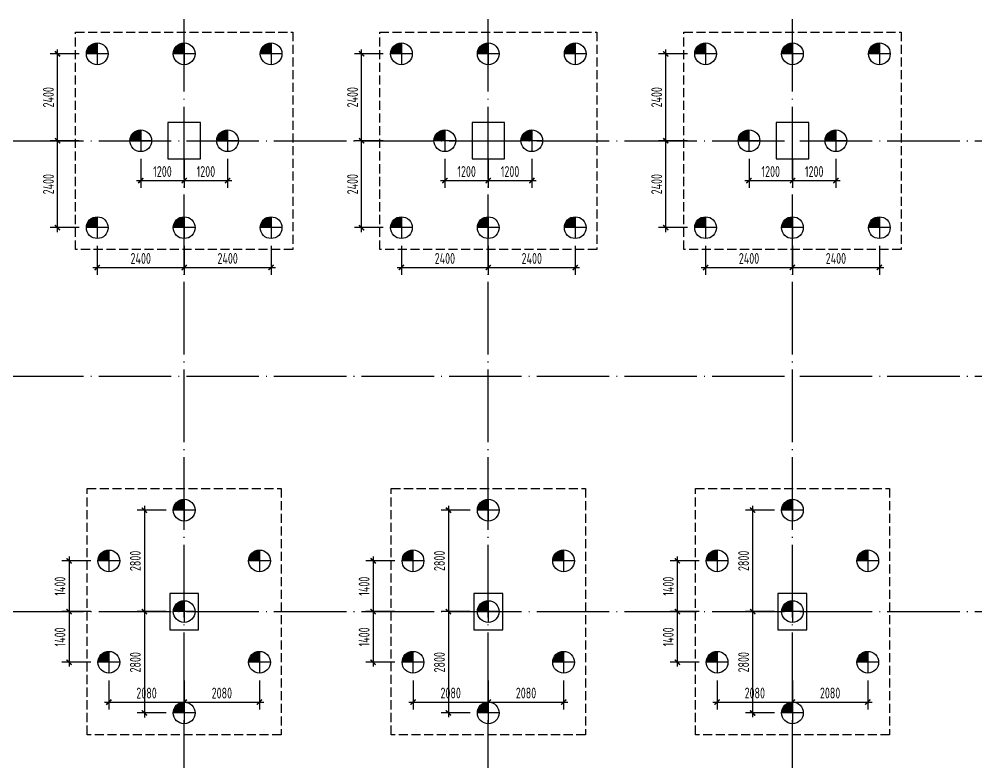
# Model space of a CAD drawing. Extents: x 2430613 to 2739493, y -1540945 to -971137.
# Drawn here: x 2528065 to 2554489, y -1006902 to -986394 of the extents above; entities that cross this region are included whole.
import ezdxf

# ---------------------------------------------------------------- set-up
doc = ezdxf.new("R2010")
doc.units = 0
doc.header["$LTSCALE"] = 1000
doc.header["$MEASUREMENT"] = 0
doc.header["$PDMODE"] = 3
doc.header["$PDSIZE"] = 50
doc.linetypes.add('DASH', pattern=[0.35, 0.25, -0.1])
doc.linetypes.add('DOTE', pattern=[2.42, 2, -0.2, 0.02, -0.2])
doc.layers.get('0').update_dxf_attribs({"linetype": 'CONTINUOUS'})
doc.layers.get('DEFPOINTS').update_dxf_attribs({"linetype": 'CONTINUOUS'})
doc.layers.add('0S-柱-线', color=50, linetype='CONTINUOUS', lineweight=30)
for name, color, linetype in [('600直径桩', 4, 'CONTINUOUS'), ('BASE_PILE_DIM', 3, 'CONTINUOUS'), ('DOTE', 1, 'DOTE'), ('承台', 2, 'CONTINUOUS')]:
    doc.layers.add(name, color=color, linetype=linetype)
doc.styles.add('TSSD_Dimension', font='Tssdeng.shx', dxfattribs={"width": 0.7, "bigfont": 'hztxt.shx'})
doc.dimstyles.new('TSSD_100_100', dxfattribs={"dimtxt": 300, "dimasz": 100, "dimexe": 200, "dimexo": 200, "dimgap": 100, "dimtad": 1, "dimdec": 0, "dimzin": 0, "dimdsep": 46, "dimtxsty": 'TSSD_Dimension', "dimblk": 'ARCHTICK', "dimcen": 0, "dimdle": 120, "dimclrt": 7, "dimazin": 0, "dimtfac": 1, "dimtdec": 0, "dimtix": 1, "dimtmove": 2, "dimatfit": 0, "dimldrblk": 'ARCHTICK', "dimfxl": 1, "dimtolj": 1, "dimtzin": 0, "dimarcsym": 0})

# ---------------------------------------------------------------- blocks, each defined once
blk = doc.blocks.new('600Z')
at = {"layer": '600直径桩'}
h = blk.add_hatch(color=6, dxfattribs=at)
h.dxf.hatch_style = 1
h.paths.add_polyline_path([(-204995, -2276684, 0.414214), (-205295, -2276984), (-204995, -2276984)])
at = {"layer": '600直径桩', "color": 6}
for p, q in [((-204995, -2276684), (-204995, -2277284)), ((-204695, -2276984), (-205295, -2276984))]:
    blk.add_line(p, q, dxfattribs=at)
blk.add_circle((-204995, -2276984), 300, dxfattribs=at)
blk = doc.blocks.new('_ArchTick')
at = {"color": 0, "linetype": 'ByBlock', "const_width": 0.4}
blk.add_lwpolyline([(-0.71, -0.71), (0.71, 0.71)], dxfattribs=at)
blk = doc.blocks.new('*D1455')
at = {"layer": 'BASE_PILE_DIM', "color": 0, "lineweight": -2, "transparency": 16777216}
for p, q in [((2546524, -989752), (2545724, -989752)), ((2545924, -992272), (2545924, -989632)), ((2546524, -992152), (2545724, -992152))]:
    blk.add_line(p, q, dxfattribs=at)
at = {"layer": 'DEFPOINTS', "color": 0, "transparency": 16777216}
for p in [(2545924, -989752), (2546724, -989752), (2546724, -992152)]:
    blk.add_point(p, dxfattribs=at)
at = {"layer": 'BASE_PILE_DIM', "color": 0, "lineweight": -2, "transparency": 16777216, "xscale": 100, "yscale": 100, "zscale": 100}
for p, rotation in [((2545924, -989752), 90), ((2545924, -992152), 270)]:
    blk.add_blockref('_ArchTick', p, dxfattribs=dict(at, rotation=rotation))
at = {"layer": 'BASE_PILE_DIM', "color": 7, "transparency": 16777216, "insert": (2545674, -990952), "char_height": 300, "attachment_point": 5, "rotation": 90, "style": 'TSSD_Dimension'}
blk.add_mtext('\\A1;2400', dxfattribs=at)
blk = doc.blocks.new('*D1456')
at = {"layer": 'BASE_PILE_DIM', "color": 0, "lineweight": -2, "transparency": 16777216}
for p, q in [((2547024, -992652), (2547024, -993452)), ((2549424, -992652), (2549424, -993452)), ((2546904, -993252), (2549544, -993252))]:
    blk.add_line(p, q, dxfattribs=at)
at = {"layer": 'DEFPOINTS', "color": 0, "transparency": 16777216}
for p in [(2547024, -992452), (2549424, -992452), (2549424, -993252)]:
    blk.add_point(p, dxfattribs=at)
at = {"layer": 'BASE_PILE_DIM', "color": 0, "lineweight": -2, "transparency": 16777216, "xscale": 100, "yscale": 100, "zscale": 100, "rotation": 180}
blk.add_blockref('_ArchTick', (2547024, -993252), dxfattribs=at)
at = {"layer": 'BASE_PILE_DIM', "color": 0, "lineweight": -2, "transparency": 16777216, "xscale": 100, "yscale": 100, "zscale": 100}
blk.add_blockref('_ArchTick', (2549424, -993252), dxfattribs=at)
at = {"layer": 'BASE_PILE_DIM', "color": 7, "transparency": 16777216, "insert": (2548224, -993002), "char_height": 300, "attachment_point": 5, "style": 'TSSD_Dimension'}
blk.add_mtext('\\A1;2400', dxfattribs=at)
blk = doc.blocks.new('*D1457')
at = {"layer": 'BASE_PILE_DIM', "color": 0, "lineweight": -2, "transparency": 16777216}
for p, q in [((2548224, -990252), (2548224, -991052)), ((2549424, -990252), (2549424, -991052)), ((2548104, -990852), (2549544, -990852))]:
    blk.add_line(p, q, dxfattribs=at)
at = {"layer": 'DEFPOINTS', "color": 0, "transparency": 16777216}
for p in [(2548224, -990052), (2549424, -990052), (2549424, -990852)]:
    blk.add_point(p, dxfattribs=at)
at = {"layer": 'BASE_PILE_DIM', "color": 0, "lineweight": -2, "transparency": 16777216, "xscale": 100, "yscale": 100, "zscale": 100, "rotation": 180}
blk.add_blockref('_ArchTick', (2548224, -990852), dxfattribs=at)
at = {"layer": 'BASE_PILE_DIM', "color": 0, "lineweight": -2, "transparency": 16777216, "xscale": 100, "yscale": 100, "zscale": 100}
blk.add_blockref('_ArchTick', (2549424, -990852), dxfattribs=at)
at = {"layer": 'BASE_PILE_DIM', "color": 7, "transparency": 16777216, "insert": (2548824, -990602), "char_height": 300, "attachment_point": 5, "style": 'TSSD_Dimension'}
blk.add_mtext('\\A1;1200', dxfattribs=at)
blk = doc.blocks.new('*D1458')
at = {"layer": 'BASE_PILE_DIM', "color": 0, "lineweight": -2, "transparency": 16777216}
for p, q in [((2546524, -987352), (2545724, -987352)), ((2545924, -989872), (2545924, -987232)), ((2546524, -989752), (2545724, -989752))]:
    blk.add_line(p, q, dxfattribs=at)
at = {"layer": 'DEFPOINTS', "color": 0, "transparency": 16777216}
for p in [(2545924, -987352), (2546724, -987352), (2546724, -989752)]:
    blk.add_point(p, dxfattribs=at)
at = {"layer": 'BASE_PILE_DIM', "color": 0, "lineweight": -2, "transparency": 16777216, "xscale": 100, "yscale": 100, "zscale": 100}
for p, rotation in [((2545924, -987352), 90), ((2545924, -989752), 270)]:
    blk.add_blockref('_ArchTick', p, dxfattribs=dict(at, rotation=rotation))
at = {"layer": 'BASE_PILE_DIM', "color": 7, "transparency": 16777216, "insert": (2545674, -988552), "char_height": 300, "attachment_point": 5, "rotation": 90, "style": 'TSSD_Dimension'}
blk.add_mtext('\\A1;2400', dxfattribs=at)
blk = doc.blocks.new('*D1459')
at = {"layer": 'BASE_PILE_DIM', "color": 0, "lineweight": -2, "transparency": 16777216}
for p, q in [((2549424, -992652), (2549424, -993452)), ((2551824, -992652), (2551824, -993452)), ((2549304, -993252), (2551944, -993252))]:
    blk.add_line(p, q, dxfattribs=at)
at = {"layer": 'DEFPOINTS', "color": 0, "transparency": 16777216}
for p in [(2549424, -992452), (2551824, -992452), (2551824, -993252)]:
    blk.add_point(p, dxfattribs=at)
at = {"layer": 'BASE_PILE_DIM', "color": 0, "lineweight": -2, "transparency": 16777216, "xscale": 100, "yscale": 100, "zscale": 100, "rotation": 180}
blk.add_blockref('_ArchTick', (2549424, -993252), dxfattribs=at)
at = {"layer": 'BASE_PILE_DIM', "color": 0, "lineweight": -2, "transparency": 16777216, "xscale": 100, "yscale": 100, "zscale": 100}
blk.add_blockref('_ArchTick', (2551824, -993252), dxfattribs=at)
at = {"layer": 'BASE_PILE_DIM', "color": 7, "transparency": 16777216, "insert": (2550624, -993002), "char_height": 300, "attachment_point": 5, "style": 'TSSD_Dimension'}
blk.add_mtext('\\A1;2400', dxfattribs=at)
blk = doc.blocks.new('*D1460')
at = {"layer": 'BASE_PILE_DIM', "color": 0, "lineweight": -2, "transparency": 16777216}
for p, q in [((2549424, -990252), (2549424, -991052)), ((2550624, -990252), (2550624, -991052)), ((2549304, -990852), (2550744, -990852))]:
    blk.add_line(p, q, dxfattribs=at)
at = {"layer": 'DEFPOINTS', "color": 0, "transparency": 16777216}
for p in [(2549424, -990052), (2550624, -990052), (2550624, -990852)]:
    blk.add_point(p, dxfattribs=at)
at = {"layer": 'BASE_PILE_DIM', "color": 0, "lineweight": -2, "transparency": 16777216, "xscale": 100, "yscale": 100, "zscale": 100, "rotation": 180}
blk.add_blockref('_ArchTick', (2549424, -990852), dxfattribs=at)
at = {"layer": 'BASE_PILE_DIM', "color": 0, "lineweight": -2, "transparency": 16777216, "xscale": 100, "yscale": 100, "zscale": 100}
blk.add_blockref('_ArchTick', (2550624, -990852), dxfattribs=at)
at = {"layer": 'BASE_PILE_DIM', "color": 7, "transparency": 16777216, "insert": (2550024, -990602), "char_height": 300, "attachment_point": 5, "style": 'TSSD_Dimension'}
blk.add_mtext('\\A1;1200', dxfattribs=at)
blk = doc.blocks.new('*D1461')
at = {"layer": 'BASE_PILE_DIM', "color": 0, "lineweight": -2, "transparency": 16777216}
for p, q in [((2538124, -989752), (2537324, -989752)), ((2537524, -992272), (2537524, -989632)), ((2538124, -992152), (2537324, -992152))]:
    blk.add_line(p, q, dxfattribs=at)
at = {"layer": 'DEFPOINTS', "color": 0, "transparency": 16777216}
for p in [(2537524, -989752), (2538324, -989752), (2538324, -992152)]:
    blk.add_point(p, dxfattribs=at)
at = {"layer": 'BASE_PILE_DIM', "color": 0, "lineweight": -2, "transparency": 16777216, "xscale": 100, "yscale": 100, "zscale": 100}
for p, rotation in [((2537524, -989752), 90), ((2537524, -992152), 270)]:
    blk.add_blockref('_ArchTick', p, dxfattribs=dict(at, rotation=rotation))
at = {"layer": 'BASE_PILE_DIM', "color": 7, "transparency": 16777216, "insert": (2537274, -990952), "char_height": 300, "attachment_point": 5, "rotation": 90, "style": 'TSSD_Dimension'}
blk.add_mtext('\\A1;2400', dxfattribs=at)
blk = doc.blocks.new('*D1462')
at = {"layer": 'BASE_PILE_DIM', "color": 0, "lineweight": -2, "transparency": 16777216}
for p, q in [((2538624, -992652), (2538624, -993452)), ((2541024, -992652), (2541024, -993452)), ((2538504, -993252), (2541144, -993252))]:
    blk.add_line(p, q, dxfattribs=at)
at = {"layer": 'DEFPOINTS', "color": 0, "transparency": 16777216}
for p in [(2538624, -992452), (2541024, -992452), (2541024, -993252)]:
    blk.add_point(p, dxfattribs=at)
at = {"layer": 'BASE_PILE_DIM', "color": 0, "lineweight": -2, "transparency": 16777216, "xscale": 100, "yscale": 100, "zscale": 100, "rotation": 180}
blk.add_blockref('_ArchTick', (2538624, -993252), dxfattribs=at)
at = {"layer": 'BASE_PILE_DIM', "color": 0, "lineweight": -2, "transparency": 16777216, "xscale": 100, "yscale": 100, "zscale": 100}
blk.add_blockref('_ArchTick', (2541024, -993252), dxfattribs=at)
at = {"layer": 'BASE_PILE_DIM', "color": 7, "transparency": 16777216, "insert": (2539824, -993002), "char_height": 300, "attachment_point": 5, "style": 'TSSD_Dimension'}
blk.add_mtext('\\A1;2400', dxfattribs=at)
blk = doc.blocks.new('*D1463')
at = {"layer": 'BASE_PILE_DIM', "color": 0, "lineweight": -2, "transparency": 16777216}
for p, q in [((2539824, -990252), (2539824, -991052)), ((2541024, -990252), (2541024, -991052)), ((2539704, -990852), (2541144, -990852))]:
    blk.add_line(p, q, dxfattribs=at)
at = {"layer": 'DEFPOINTS', "color": 0, "transparency": 16777216}
for p in [(2539824, -990052), (2541024, -990052), (2541024, -990852)]:
    blk.add_point(p, dxfattribs=at)
at = {"layer": 'BASE_PILE_DIM', "color": 0, "lineweight": -2, "transparency": 16777216, "xscale": 100, "yscale": 100, "zscale": 100, "rotation": 180}
blk.add_blockref('_ArchTick', (2539824, -990852), dxfattribs=at)
at = {"layer": 'BASE_PILE_DIM', "color": 0, "lineweight": -2, "transparency": 16777216, "xscale": 100, "yscale": 100, "zscale": 100}
blk.add_blockref('_ArchTick', (2541024, -990852), dxfattribs=at)
at = {"layer": 'BASE_PILE_DIM', "color": 7, "transparency": 16777216, "insert": (2540424, -990602), "char_height": 300, "attachment_point": 5, "style": 'TSSD_Dimension'}
blk.add_mtext('\\A1;1200', dxfattribs=at)
blk = doc.blocks.new('*D1464')
at = {"layer": 'BASE_PILE_DIM', "color": 0, "lineweight": -2, "transparency": 16777216}
for p, q in [((2538124, -987352), (2537324, -987352)), ((2537524, -989872), (2537524, -987232)), ((2538124, -989752), (2537324, -989752))]:
    blk.add_line(p, q, dxfattribs=at)
at = {"layer": 'DEFPOINTS', "color": 0, "transparency": 16777216}
for p in [(2537524, -987352), (2538324, -987352), (2538324, -989752)]:
    blk.add_point(p, dxfattribs=at)
at = {"layer": 'BASE_PILE_DIM', "color": 0, "lineweight": -2, "transparency": 16777216, "xscale": 100, "yscale": 100, "zscale": 100}
for p, rotation in [((2537524, -987352), 90), ((2537524, -989752), 270)]:
    blk.add_blockref('_ArchTick', p, dxfattribs=dict(at, rotation=rotation))
at = {"layer": 'BASE_PILE_DIM', "color": 7, "transparency": 16777216, "insert": (2537274, -988552), "char_height": 300, "attachment_point": 5, "rotation": 90, "style": 'TSSD_Dimension'}
blk.add_mtext('\\A1;2400', dxfattribs=at)
blk = doc.blocks.new('*D1465')
at = {"layer": 'BASE_PILE_DIM', "color": 0, "lineweight": -2, "transparency": 16777216}
for p, q in [((2541024, -992652), (2541024, -993452)), ((2543424, -992652), (2543424, -993452)), ((2540904, -993252), (2543544, -993252))]:
    blk.add_line(p, q, dxfattribs=at)
at = {"layer": 'DEFPOINTS', "color": 0, "transparency": 16777216}
for p in [(2541024, -992452), (2543424, -992452), (2543424, -993252)]:
    blk.add_point(p, dxfattribs=at)
at = {"layer": 'BASE_PILE_DIM', "color": 0, "lineweight": -2, "transparency": 16777216, "xscale": 100, "yscale": 100, "zscale": 100, "rotation": 180}
blk.add_blockref('_ArchTick', (2541024, -993252), dxfattribs=at)
at = {"layer": 'BASE_PILE_DIM', "color": 0, "lineweight": -2, "transparency": 16777216, "xscale": 100, "yscale": 100, "zscale": 100}
blk.add_blockref('_ArchTick', (2543424, -993252), dxfattribs=at)
at = {"layer": 'BASE_PILE_DIM', "color": 7, "transparency": 16777216, "insert": (2542224, -993002), "char_height": 300, "attachment_point": 5, "style": 'TSSD_Dimension'}
blk.add_mtext('\\A1;2400', dxfattribs=at)
blk = doc.blocks.new('*D1466')
at = {"layer": 'BASE_PILE_DIM', "color": 0, "lineweight": -2, "transparency": 16777216}
for p, q in [((2541024, -990252), (2541024, -991052)), ((2542224, -990252), (2542224, -991052)), ((2540904, -990852), (2542344, -990852))]:
    blk.add_line(p, q, dxfattribs=at)
at = {"layer": 'DEFPOINTS', "color": 0, "transparency": 16777216}
for p in [(2541024, -990052), (2542224, -990052), (2542224, -990852)]:
    blk.add_point(p, dxfattribs=at)
at = {"layer": 'BASE_PILE_DIM', "color": 0, "lineweight": -2, "transparency": 16777216, "xscale": 100, "yscale": 100, "zscale": 100, "rotation": 180}
blk.add_blockref('_ArchTick', (2541024, -990852), dxfattribs=at)
at = {"layer": 'BASE_PILE_DIM', "color": 0, "lineweight": -2, "transparency": 16777216, "xscale": 100, "yscale": 100, "zscale": 100}
blk.add_blockref('_ArchTick', (2542224, -990852), dxfattribs=at)
at = {"layer": 'BASE_PILE_DIM', "color": 7, "transparency": 16777216, "insert": (2541624, -990602), "char_height": 300, "attachment_point": 5, "style": 'TSSD_Dimension'}
blk.add_mtext('\\A1;1200', dxfattribs=at)
blk = doc.blocks.new('*D2001')
at = {"layer": 'BASE_PILE_DIM', "color": 0, "lineweight": -2, "transparency": 16777216}
for p, q in [((2529724, -989752), (2528924, -989752)), ((2529124, -992272), (2529124, -989632)), ((2529724, -992152), (2528924, -992152))]:
    blk.add_line(p, q, dxfattribs=at)
at = {"layer": 'DEFPOINTS', "color": 0, "transparency": 16777216}
for p in [(2529124, -989752), (2529924, -989752), (2529924, -992152)]:
    blk.add_point(p, dxfattribs=at)
at = {"layer": 'BASE_PILE_DIM', "color": 0, "lineweight": -2, "transparency": 16777216, "xscale": 100, "yscale": 100, "zscale": 100}
for p, rotation in [((2529124, -989752), 90), ((2529124, -992152), 270)]:
    blk.add_blockref('_ArchTick', p, dxfattribs=dict(at, rotation=rotation))
at = {"layer": 'BASE_PILE_DIM', "color": 7, "transparency": 16777216, "insert": (2528874, -990952), "char_height": 300, "attachment_point": 5, "rotation": 90, "style": 'TSSD_Dimension'}
blk.add_mtext('\\A1;2400', dxfattribs=at)
blk = doc.blocks.new('*D2002')
at = {"layer": 'BASE_PILE_DIM', "color": 0, "lineweight": -2, "transparency": 16777216}
for p, q in [((2530224, -992652), (2530224, -993452)), ((2532624, -992652), (2532624, -993452)), ((2530104, -993252), (2532744, -993252))]:
    blk.add_line(p, q, dxfattribs=at)
at = {"layer": 'DEFPOINTS', "color": 0, "transparency": 16777216}
for p in [(2530224, -992452), (2532624, -992452), (2532624, -993252)]:
    blk.add_point(p, dxfattribs=at)
at = {"layer": 'BASE_PILE_DIM', "color": 0, "lineweight": -2, "transparency": 16777216, "xscale": 100, "yscale": 100, "zscale": 100, "rotation": 180}
blk.add_blockref('_ArchTick', (2530224, -993252), dxfattribs=at)
at = {"layer": 'BASE_PILE_DIM', "color": 0, "lineweight": -2, "transparency": 16777216, "xscale": 100, "yscale": 100, "zscale": 100}
blk.add_blockref('_ArchTick', (2532624, -993252), dxfattribs=at)
at = {"layer": 'BASE_PILE_DIM', "color": 7, "transparency": 16777216, "insert": (2531424, -993002), "char_height": 300, "attachment_point": 5, "style": 'TSSD_Dimension'}
blk.add_mtext('\\A1;2400', dxfattribs=at)
blk = doc.blocks.new('*D2003')
at = {"layer": 'BASE_PILE_DIM', "color": 0, "lineweight": -2, "transparency": 16777216}
for p, q in [((2531424, -990252), (2531424, -991052)), ((2532624, -990252), (2532624, -991052)), ((2531304, -990852), (2532744, -990852))]:
    blk.add_line(p, q, dxfattribs=at)
at = {"layer": 'DEFPOINTS', "color": 0, "transparency": 16777216}
for p in [(2531424, -990052), (2532624, -990052), (2532624, -990852)]:
    blk.add_point(p, dxfattribs=at)
at = {"layer": 'BASE_PILE_DIM', "color": 0, "lineweight": -2, "transparency": 16777216, "xscale": 100, "yscale": 100, "zscale": 100, "rotation": 180}
blk.add_blockref('_ArchTick', (2531424, -990852), dxfattribs=at)
at = {"layer": 'BASE_PILE_DIM', "color": 0, "lineweight": -2, "transparency": 16777216, "xscale": 100, "yscale": 100, "zscale": 100}
blk.add_blockref('_ArchTick', (2532624, -990852), dxfattribs=at)
at = {"layer": 'BASE_PILE_DIM', "color": 7, "transparency": 16777216, "insert": (2532024, -990602), "char_height": 300, "attachment_point": 5, "style": 'TSSD_Dimension'}
blk.add_mtext('\\A1;1200', dxfattribs=at)
blk = doc.blocks.new('*D2004')
at = {"layer": 'BASE_PILE_DIM', "color": 0, "lineweight": -2, "transparency": 16777216}
for p, q in [((2529724, -987352), (2528924, -987352)), ((2529124, -989872), (2529124, -987232)), ((2529724, -989752), (2528924, -989752))]:
    blk.add_line(p, q, dxfattribs=at)
at = {"layer": 'DEFPOINTS', "color": 0, "transparency": 16777216}
for p in [(2529124, -987352), (2529924, -987352), (2529924, -989752)]:
    blk.add_point(p, dxfattribs=at)
at = {"layer": 'BASE_PILE_DIM', "color": 0, "lineweight": -2, "transparency": 16777216, "xscale": 100, "yscale": 100, "zscale": 100}
for p, rotation in [((2529124, -987352), 90), ((2529124, -989752), 270)]:
    blk.add_blockref('_ArchTick', p, dxfattribs=dict(at, rotation=rotation))
at = {"layer": 'BASE_PILE_DIM', "color": 7, "transparency": 16777216, "insert": (2528874, -988552), "char_height": 300, "attachment_point": 5, "rotation": 90, "style": 'TSSD_Dimension'}
blk.add_mtext('\\A1;2400', dxfattribs=at)
blk = doc.blocks.new('*D2005')
at = {"layer": 'BASE_PILE_DIM', "color": 0, "lineweight": -2, "transparency": 16777216}
for p, q in [((2532624, -992652), (2532624, -993452)), ((2535024, -992652), (2535024, -993452)), ((2532504, -993252), (2535144, -993252))]:
    blk.add_line(p, q, dxfattribs=at)
at = {"layer": 'DEFPOINTS', "color": 0, "transparency": 16777216}
for p in [(2532624, -992452), (2535024, -992452), (2535024, -993252)]:
    blk.add_point(p, dxfattribs=at)
at = {"layer": 'BASE_PILE_DIM', "color": 0, "lineweight": -2, "transparency": 16777216, "xscale": 100, "yscale": 100, "zscale": 100, "rotation": 180}
blk.add_blockref('_ArchTick', (2532624, -993252), dxfattribs=at)
at = {"layer": 'BASE_PILE_DIM', "color": 0, "lineweight": -2, "transparency": 16777216, "xscale": 100, "yscale": 100, "zscale": 100}
blk.add_blockref('_ArchTick', (2535024, -993252), dxfattribs=at)
at = {"layer": 'BASE_PILE_DIM', "color": 7, "transparency": 16777216, "insert": (2533824, -993002), "char_height": 300, "attachment_point": 5, "style": 'TSSD_Dimension'}
blk.add_mtext('\\A1;2400', dxfattribs=at)
blk = doc.blocks.new('*D2006')
at = {"layer": 'BASE_PILE_DIM', "color": 0, "lineweight": -2, "transparency": 16777216}
for p, q in [((2532624, -990252), (2532624, -991052)), ((2533824, -990252), (2533824, -991052)), ((2532504, -990852), (2533944, -990852))]:
    blk.add_line(p, q, dxfattribs=at)
at = {"layer": 'DEFPOINTS', "color": 0, "transparency": 16777216}
for p in [(2532624, -990052), (2533824, -990052), (2533824, -990852)]:
    blk.add_point(p, dxfattribs=at)
at = {"layer": 'BASE_PILE_DIM', "color": 0, "lineweight": -2, "transparency": 16777216, "xscale": 100, "yscale": 100, "zscale": 100, "rotation": 180}
blk.add_blockref('_ArchTick', (2532624, -990852), dxfattribs=at)
at = {"layer": 'BASE_PILE_DIM', "color": 0, "lineweight": -2, "transparency": 16777216, "xscale": 100, "yscale": 100, "zscale": 100}
blk.add_blockref('_ArchTick', (2533824, -990852), dxfattribs=at)
at = {"layer": 'BASE_PILE_DIM', "color": 7, "transparency": 16777216, "insert": (2533224, -990602), "char_height": 300, "attachment_point": 5, "style": 'TSSD_Dimension'}
blk.add_mtext('\\A1;1200', dxfattribs=at)
blk = doc.blocks.new('*D2794')
at = {"layer": 'BASE_PILE_DIM', "color": 0, "lineweight": -2, "transparency": 16777216}
for p, q in [((2530044, -1001353), (2529244, -1001353)), ((2529444, -1001233), (2529444, -1002873)), ((2530044, -1002753), (2529244, -1002753))]:
    blk.add_line(p, q, dxfattribs=at)
at = {"layer": 'DEFPOINTS', "color": 0, "transparency": 16777216}
for p in [(2530244, -1001353), (2529444, -1002753), (2530244, -1002753)]:
    blk.add_point(p, dxfattribs=at)
at = {"layer": 'BASE_PILE_DIM', "color": 0, "lineweight": -2, "transparency": 16777216, "xscale": 100, "yscale": 100, "zscale": 100}
for p, rotation in [((2529444, -1001353), 90), ((2529444, -1002753), 270)]:
    blk.add_blockref('_ArchTick', p, dxfattribs=dict(at, rotation=rotation))
at = {"layer": 'BASE_PILE_DIM', "color": 7, "transparency": 16777216, "insert": (2529194, -1002053), "char_height": 300, "attachment_point": 5, "rotation": 90, "style": 'TSSD_Dimension'}
blk.add_mtext('\\A1;1400', dxfattribs=at)
blk = doc.blocks.new('*D2789')
at = {"layer": 'BASE_PILE_DIM', "color": 0, "lineweight": -2, "transparency": 16777216}
for p, q in [((2532624, -1004653), (2532624, -1005453)), ((2534704, -1004653), (2534704, -1005453)), ((2532504, -1005253), (2534824, -1005253))]:
    blk.add_line(p, q, dxfattribs=at)
at = {"layer": 'DEFPOINTS', "color": 0, "transparency": 16777216}
for p in [(2532624, -1004453), (2534704, -1004453), (2534704, -1005253)]:
    blk.add_point(p, dxfattribs=at)
at = {"layer": 'BASE_PILE_DIM', "color": 0, "lineweight": -2, "transparency": 16777216, "xscale": 100, "yscale": 100, "zscale": 100, "rotation": 180}
blk.add_blockref('_ArchTick', (2532624, -1005253), dxfattribs=at)
at = {"layer": 'BASE_PILE_DIM', "color": 0, "lineweight": -2, "transparency": 16777216, "xscale": 100, "yscale": 100, "zscale": 100}
blk.add_blockref('_ArchTick', (2534704, -1005253), dxfattribs=at)
at = {"layer": 'BASE_PILE_DIM', "color": 7, "transparency": 16777216, "insert": (2533664, -1005003), "char_height": 300, "attachment_point": 5, "style": 'TSSD_Dimension'}
blk.add_mtext('\\A1;2080', dxfattribs=at)
blk = doc.blocks.new('*D2790')
at = {"layer": 'BASE_PILE_DIM', "color": 0, "lineweight": -2, "transparency": 16777216}
for p, q in [((2530044, -1002753), (2529244, -1002753)), ((2529444, -1002633), (2529444, -1004273)), ((2530044, -1004153), (2529244, -1004153))]:
    blk.add_line(p, q, dxfattribs=at)
at = {"layer": 'DEFPOINTS', "color": 0, "transparency": 16777216}
for p in [(2530244, -1002753), (2529444, -1004153), (2530244, -1004153)]:
    blk.add_point(p, dxfattribs=at)
at = {"layer": 'BASE_PILE_DIM', "color": 0, "lineweight": -2, "transparency": 16777216, "xscale": 100, "yscale": 100, "zscale": 100}
for p, rotation in [((2529444, -1002753), 90), ((2529444, -1004153), 270)]:
    blk.add_blockref('_ArchTick', p, dxfattribs=dict(at, rotation=rotation))
at = {"layer": 'BASE_PILE_DIM', "color": 7, "transparency": 16777216, "insert": (2529194, -1003453), "char_height": 300, "attachment_point": 5, "rotation": 90, "style": 'TSSD_Dimension'}
blk.add_mtext('\\A1;1400', dxfattribs=at)
blk = doc.blocks.new('*D2791')
at = {"layer": 'BASE_PILE_DIM', "color": 0, "lineweight": -2, "transparency": 16777216}
for p, q in [((2530544, -1004653), (2530544, -1005453)), ((2532624, -1004653), (2532624, -1005453)), ((2530424, -1005253), (2532744, -1005253))]:
    blk.add_line(p, q, dxfattribs=at)
at = {"layer": 'DEFPOINTS', "color": 0, "transparency": 16777216}
for p in [(2530544, -1004453), (2532624, -1004453), (2532624, -1005253)]:
    blk.add_point(p, dxfattribs=at)
at = {"layer": 'BASE_PILE_DIM', "color": 0, "lineweight": -2, "transparency": 16777216, "xscale": 100, "yscale": 100, "zscale": 100, "rotation": 180}
blk.add_blockref('_ArchTick', (2530544, -1005253), dxfattribs=at)
at = {"layer": 'BASE_PILE_DIM', "color": 0, "lineweight": -2, "transparency": 16777216, "xscale": 100, "yscale": 100, "zscale": 100}
blk.add_blockref('_ArchTick', (2532624, -1005253), dxfattribs=at)
at = {"layer": 'BASE_PILE_DIM', "color": 7, "transparency": 16777216, "insert": (2531584, -1005003), "char_height": 300, "attachment_point": 5, "style": 'TSSD_Dimension'}
blk.add_mtext('\\A1;2080', dxfattribs=at)
blk = doc.blocks.new('*D2792')
at = {"layer": 'BASE_PILE_DIM', "color": 0, "lineweight": -2, "transparency": 16777216}
for p, q in [((2531524, -999833), (2531524, -1002873)), ((2532124, -999953), (2531324, -999953)), ((2532124, -1002753), (2531324, -1002753))]:
    blk.add_line(p, q, dxfattribs=at)
at = {"layer": 'DEFPOINTS', "color": 0, "transparency": 16777216}
for p in [(2532324, -999953), (2531524, -1002753), (2532324, -1002753)]:
    blk.add_point(p, dxfattribs=at)
at = {"layer": 'BASE_PILE_DIM', "color": 0, "lineweight": -2, "transparency": 16777216, "xscale": 100, "yscale": 100, "zscale": 100}
for p, rotation in [((2531524, -999953), 90), ((2531524, -1002753), 270)]:
    blk.add_blockref('_ArchTick', p, dxfattribs=dict(at, rotation=rotation))
at = {"layer": 'BASE_PILE_DIM', "color": 7, "transparency": 16777216, "insert": (2531274, -1001353), "char_height": 300, "attachment_point": 5, "rotation": 90, "style": 'TSSD_Dimension'}
blk.add_mtext('\\A1;2800', dxfattribs=at)
blk = doc.blocks.new('*D2793')
at = {"layer": 'BASE_PILE_DIM', "color": 0, "lineweight": -2, "transparency": 16777216}
for p, q in [((2532124, -1002753), (2531324, -1002753)), ((2531524, -1002633), (2531524, -1005673)), ((2532124, -1005553), (2531324, -1005553))]:
    blk.add_line(p, q, dxfattribs=at)
at = {"layer": 'DEFPOINTS', "color": 0, "transparency": 16777216}
for p in [(2532324, -1002753), (2531524, -1005553), (2532324, -1005553)]:
    blk.add_point(p, dxfattribs=at)
at = {"layer": 'BASE_PILE_DIM', "color": 0, "lineweight": -2, "transparency": 16777216, "xscale": 100, "yscale": 100, "zscale": 100}
for p, rotation in [((2531524, -1002753), 90), ((2531524, -1005553), 270)]:
    blk.add_blockref('_ArchTick', p, dxfattribs=dict(at, rotation=rotation))
at = {"layer": 'BASE_PILE_DIM', "color": 7, "transparency": 16777216, "insert": (2531274, -1004153), "char_height": 300, "attachment_point": 5, "rotation": 90, "style": 'TSSD_Dimension'}
blk.add_mtext('\\A1;2800', dxfattribs=at)
blk = doc.blocks.new('*D2800')
at = {"layer": 'BASE_PILE_DIM', "color": 0, "lineweight": -2, "transparency": 16777216}
for p, q in [((2538444, -1001352), (2537644, -1001352)), ((2537844, -1001232), (2537844, -1002872)), ((2538444, -1002752), (2537644, -1002752))]:
    blk.add_line(p, q, dxfattribs=at)
at = {"layer": 'DEFPOINTS', "color": 0, "transparency": 16777216}
for p in [(2538644, -1001352), (2537844, -1002752), (2538644, -1002752)]:
    blk.add_point(p, dxfattribs=at)
at = {"layer": 'BASE_PILE_DIM', "color": 0, "lineweight": -2, "transparency": 16777216, "xscale": 100, "yscale": 100, "zscale": 100}
for p, rotation in [((2537844, -1001352), 90), ((2537844, -1002752), 270)]:
    blk.add_blockref('_ArchTick', p, dxfattribs=dict(at, rotation=rotation))
at = {"layer": 'BASE_PILE_DIM', "color": 7, "transparency": 16777216, "insert": (2537594, -1002052), "char_height": 300, "attachment_point": 5, "rotation": 90, "style": 'TSSD_Dimension'}
blk.add_mtext('\\A1;1400', dxfattribs=at)
blk = doc.blocks.new('*D2795')
at = {"layer": 'BASE_PILE_DIM', "color": 0, "lineweight": -2, "transparency": 16777216}
for p, q in [((2541024, -1004652), (2541024, -1005452)), ((2543104, -1004652), (2543104, -1005452)), ((2540904, -1005252), (2543224, -1005252))]:
    blk.add_line(p, q, dxfattribs=at)
at = {"layer": 'DEFPOINTS', "color": 0, "transparency": 16777216}
for p in [(2541024, -1004452), (2543104, -1004452), (2543104, -1005252)]:
    blk.add_point(p, dxfattribs=at)
at = {"layer": 'BASE_PILE_DIM', "color": 0, "lineweight": -2, "transparency": 16777216, "xscale": 100, "yscale": 100, "zscale": 100, "rotation": 180}
blk.add_blockref('_ArchTick', (2541024, -1005252), dxfattribs=at)
at = {"layer": 'BASE_PILE_DIM', "color": 0, "lineweight": -2, "transparency": 16777216, "xscale": 100, "yscale": 100, "zscale": 100}
blk.add_blockref('_ArchTick', (2543104, -1005252), dxfattribs=at)
at = {"layer": 'BASE_PILE_DIM', "color": 7, "transparency": 16777216, "insert": (2542064, -1005002), "char_height": 300, "attachment_point": 5, "style": 'TSSD_Dimension'}
blk.add_mtext('\\A1;2080', dxfattribs=at)
blk = doc.blocks.new('*D2796')
at = {"layer": 'BASE_PILE_DIM', "color": 0, "lineweight": -2, "transparency": 16777216}
for p, q in [((2538444, -1002752), (2537644, -1002752)), ((2537844, -1002632), (2537844, -1004272)), ((2538444, -1004152), (2537644, -1004152))]:
    blk.add_line(p, q, dxfattribs=at)
at = {"layer": 'DEFPOINTS', "color": 0, "transparency": 16777216}
for p in [(2538644, -1002752), (2537844, -1004152), (2538644, -1004152)]:
    blk.add_point(p, dxfattribs=at)
at = {"layer": 'BASE_PILE_DIM', "color": 0, "lineweight": -2, "transparency": 16777216, "xscale": 100, "yscale": 100, "zscale": 100}
for p, rotation in [((2537844, -1002752), 90), ((2537844, -1004152), 270)]:
    blk.add_blockref('_ArchTick', p, dxfattribs=dict(at, rotation=rotation))
at = {"layer": 'BASE_PILE_DIM', "color": 7, "transparency": 16777216, "insert": (2537594, -1003452), "char_height": 300, "attachment_point": 5, "rotation": 90, "style": 'TSSD_Dimension'}
blk.add_mtext('\\A1;1400', dxfattribs=at)
blk = doc.blocks.new('*D2797')
at = {"layer": 'BASE_PILE_DIM', "color": 0, "lineweight": -2, "transparency": 16777216}
for p, q in [((2538944, -1004652), (2538944, -1005452)), ((2541024, -1004652), (2541024, -1005452)), ((2538824, -1005252), (2541144, -1005252))]:
    blk.add_line(p, q, dxfattribs=at)
at = {"layer": 'DEFPOINTS', "color": 0, "transparency": 16777216}
for p in [(2538944, -1004452), (2541024, -1004452), (2541024, -1005252)]:
    blk.add_point(p, dxfattribs=at)
at = {"layer": 'BASE_PILE_DIM', "color": 0, "lineweight": -2, "transparency": 16777216, "xscale": 100, "yscale": 100, "zscale": 100, "rotation": 180}
blk.add_blockref('_ArchTick', (2538944, -1005252), dxfattribs=at)
at = {"layer": 'BASE_PILE_DIM', "color": 0, "lineweight": -2, "transparency": 16777216, "xscale": 100, "yscale": 100, "zscale": 100}
blk.add_blockref('_ArchTick', (2541024, -1005252), dxfattribs=at)
at = {"layer": 'BASE_PILE_DIM', "color": 7, "transparency": 16777216, "insert": (2539984, -1005002), "char_height": 300, "attachment_point": 5, "style": 'TSSD_Dimension'}
blk.add_mtext('\\A1;2080', dxfattribs=at)
blk = doc.blocks.new('*D2798')
at = {"layer": 'BASE_PILE_DIM', "color": 0, "lineweight": -2, "transparency": 16777216}
for p, q in [((2539924, -999832), (2539924, -1002872)), ((2540524, -999952), (2539724, -999952)), ((2540524, -1002752), (2539724, -1002752))]:
    blk.add_line(p, q, dxfattribs=at)
at = {"layer": 'DEFPOINTS', "color": 0, "transparency": 16777216}
for p in [(2540724, -999952), (2539924, -1002752), (2540724, -1002752)]:
    blk.add_point(p, dxfattribs=at)
at = {"layer": 'BASE_PILE_DIM', "color": 0, "lineweight": -2, "transparency": 16777216, "xscale": 100, "yscale": 100, "zscale": 100}
for p, rotation in [((2539924, -999952), 90), ((2539924, -1002752), 270)]:
    blk.add_blockref('_ArchTick', p, dxfattribs=dict(at, rotation=rotation))
at = {"layer": 'BASE_PILE_DIM', "color": 7, "transparency": 16777216, "insert": (2539674, -1001352), "char_height": 300, "attachment_point": 5, "rotation": 90, "style": 'TSSD_Dimension'}
blk.add_mtext('\\A1;2800', dxfattribs=at)
blk = doc.blocks.new('*D2799')
at = {"layer": 'BASE_PILE_DIM', "color": 0, "lineweight": -2, "transparency": 16777216}
for p, q in [((2540524, -1002752), (2539724, -1002752)), ((2539924, -1002632), (2539924, -1005672)), ((2540524, -1005552), (2539724, -1005552))]:
    blk.add_line(p, q, dxfattribs=at)
at = {"layer": 'DEFPOINTS', "color": 0, "transparency": 16777216}
for p in [(2540724, -1002752), (2539924, -1005552), (2540724, -1005552)]:
    blk.add_point(p, dxfattribs=at)
at = {"layer": 'BASE_PILE_DIM', "color": 0, "lineweight": -2, "transparency": 16777216, "xscale": 100, "yscale": 100, "zscale": 100}
for p, rotation in [((2539924, -1002752), 90), ((2539924, -1005552), 270)]:
    blk.add_blockref('_ArchTick', p, dxfattribs=dict(at, rotation=rotation))
at = {"layer": 'BASE_PILE_DIM', "color": 7, "transparency": 16777216, "insert": (2539674, -1004152), "char_height": 300, "attachment_point": 5, "rotation": 90, "style": 'TSSD_Dimension'}
blk.add_mtext('\\A1;2800', dxfattribs=at)
blk = doc.blocks.new('*D2806')
at = {"layer": 'BASE_PILE_DIM', "color": 0, "lineweight": -2, "transparency": 16777216}
for p, q in [((2546844, -1001352), (2546044, -1001352)), ((2546244, -1001232), (2546244, -1002872)), ((2546844, -1002752), (2546044, -1002752))]:
    blk.add_line(p, q, dxfattribs=at)
at = {"layer": 'DEFPOINTS', "color": 0, "transparency": 16777216}
for p in [(2547044, -1001352), (2546244, -1002752), (2547044, -1002752)]:
    blk.add_point(p, dxfattribs=at)
at = {"layer": 'BASE_PILE_DIM', "color": 0, "lineweight": -2, "transparency": 16777216, "xscale": 100, "yscale": 100, "zscale": 100}
for p, rotation in [((2546244, -1001352), 90), ((2546244, -1002752), 270)]:
    blk.add_blockref('_ArchTick', p, dxfattribs=dict(at, rotation=rotation))
at = {"layer": 'BASE_PILE_DIM', "color": 7, "transparency": 16777216, "insert": (2545994, -1002052), "char_height": 300, "attachment_point": 5, "rotation": 90, "style": 'TSSD_Dimension'}
blk.add_mtext('\\A1;1400', dxfattribs=at)
blk = doc.blocks.new('*D2801')
at = {"layer": 'BASE_PILE_DIM', "color": 0, "lineweight": -2, "transparency": 16777216}
for p, q in [((2549424, -1004652), (2549424, -1005452)), ((2551504, -1004652), (2551504, -1005452)), ((2549304, -1005252), (2551624, -1005252))]:
    blk.add_line(p, q, dxfattribs=at)
at = {"layer": 'DEFPOINTS', "color": 0, "transparency": 16777216}
for p in [(2549424, -1004452), (2551504, -1004452), (2551504, -1005252)]:
    blk.add_point(p, dxfattribs=at)
at = {"layer": 'BASE_PILE_DIM', "color": 0, "lineweight": -2, "transparency": 16777216, "xscale": 100, "yscale": 100, "zscale": 100, "rotation": 180}
blk.add_blockref('_ArchTick', (2549424, -1005252), dxfattribs=at)
at = {"layer": 'BASE_PILE_DIM', "color": 0, "lineweight": -2, "transparency": 16777216, "xscale": 100, "yscale": 100, "zscale": 100}
blk.add_blockref('_ArchTick', (2551504, -1005252), dxfattribs=at)
at = {"layer": 'BASE_PILE_DIM', "color": 7, "transparency": 16777216, "insert": (2550464, -1005002), "char_height": 300, "attachment_point": 5, "style": 'TSSD_Dimension'}
blk.add_mtext('\\A1;2080', dxfattribs=at)
blk = doc.blocks.new('*D2802')
at = {"layer": 'BASE_PILE_DIM', "color": 0, "lineweight": -2, "transparency": 16777216}
for p, q in [((2546844, -1002752), (2546044, -1002752)), ((2546244, -1002632), (2546244, -1004272)), ((2546844, -1004152), (2546044, -1004152))]:
    blk.add_line(p, q, dxfattribs=at)
at = {"layer": 'DEFPOINTS', "color": 0, "transparency": 16777216}
for p in [(2547044, -1002752), (2546244, -1004152), (2547044, -1004152)]:
    blk.add_point(p, dxfattribs=at)
at = {"layer": 'BASE_PILE_DIM', "color": 0, "lineweight": -2, "transparency": 16777216, "xscale": 100, "yscale": 100, "zscale": 100}
for p, rotation in [((2546244, -1002752), 90), ((2546244, -1004152), 270)]:
    blk.add_blockref('_ArchTick', p, dxfattribs=dict(at, rotation=rotation))
at = {"layer": 'BASE_PILE_DIM', "color": 7, "transparency": 16777216, "insert": (2545994, -1003452), "char_height": 300, "attachment_point": 5, "rotation": 90, "style": 'TSSD_Dimension'}
blk.add_mtext('\\A1;1400', dxfattribs=at)
blk = doc.blocks.new('*D2803')
at = {"layer": 'BASE_PILE_DIM', "color": 0, "lineweight": -2, "transparency": 16777216}
for p, q in [((2547344, -1004652), (2547344, -1005452)), ((2549424, -1004652), (2549424, -1005452)), ((2547224, -1005252), (2549544, -1005252))]:
    blk.add_line(p, q, dxfattribs=at)
at = {"layer": 'DEFPOINTS', "color": 0, "transparency": 16777216}
for p in [(2547344, -1004452), (2549424, -1004452), (2549424, -1005252)]:
    blk.add_point(p, dxfattribs=at)
at = {"layer": 'BASE_PILE_DIM', "color": 0, "lineweight": -2, "transparency": 16777216, "xscale": 100, "yscale": 100, "zscale": 100, "rotation": 180}
blk.add_blockref('_ArchTick', (2547344, -1005252), dxfattribs=at)
at = {"layer": 'BASE_PILE_DIM', "color": 0, "lineweight": -2, "transparency": 16777216, "xscale": 100, "yscale": 100, "zscale": 100}
blk.add_blockref('_ArchTick', (2549424, -1005252), dxfattribs=at)
at = {"layer": 'BASE_PILE_DIM', "color": 7, "transparency": 16777216, "insert": (2548384, -1005002), "char_height": 300, "attachment_point": 5, "style": 'TSSD_Dimension'}
blk.add_mtext('\\A1;2080', dxfattribs=at)
blk = doc.blocks.new('*D2804')
at = {"layer": 'BASE_PILE_DIM', "color": 0, "lineweight": -2, "transparency": 16777216}
for p, q in [((2548324, -999832), (2548324, -1002872)), ((2548924, -999952), (2548124, -999952)), ((2548924, -1002752), (2548124, -1002752))]:
    blk.add_line(p, q, dxfattribs=at)
at = {"layer": 'DEFPOINTS', "color": 0, "transparency": 16777216}
for p in [(2549124, -999952), (2548324, -1002752), (2549124, -1002752)]:
    blk.add_point(p, dxfattribs=at)
at = {"layer": 'BASE_PILE_DIM', "color": 0, "lineweight": -2, "transparency": 16777216, "xscale": 100, "yscale": 100, "zscale": 100}
for p, rotation in [((2548324, -999952), 90), ((2548324, -1002752), 270)]:
    blk.add_blockref('_ArchTick', p, dxfattribs=dict(at, rotation=rotation))
at = {"layer": 'BASE_PILE_DIM', "color": 7, "transparency": 16777216, "insert": (2548074, -1001352), "char_height": 300, "attachment_point": 5, "rotation": 90, "style": 'TSSD_Dimension'}
blk.add_mtext('\\A1;2800', dxfattribs=at)
blk = doc.blocks.new('*D2805')
at = {"layer": 'BASE_PILE_DIM', "color": 0, "lineweight": -2, "transparency": 16777216}
for p, q in [((2548924, -1002752), (2548124, -1002752)), ((2548324, -1002632), (2548324, -1005672)), ((2548924, -1005552), (2548124, -1005552))]:
    blk.add_line(p, q, dxfattribs=at)
at = {"layer": 'DEFPOINTS', "color": 0, "transparency": 16777216}
for p in [(2549124, -1002752), (2548324, -1005552), (2549124, -1005552)]:
    blk.add_point(p, dxfattribs=at)
at = {"layer": 'BASE_PILE_DIM', "color": 0, "lineweight": -2, "transparency": 16777216, "xscale": 100, "yscale": 100, "zscale": 100}
for p, rotation in [((2548324, -1002752), 90), ((2548324, -1005552), 270)]:
    blk.add_blockref('_ArchTick', p, dxfattribs=dict(at, rotation=rotation))
at = {"layer": 'BASE_PILE_DIM', "color": 7, "transparency": 16777216, "insert": (2548074, -1004152), "char_height": 300, "attachment_point": 5, "rotation": 90, "style": 'TSSD_Dimension'}
blk.add_mtext('\\A1;2800', dxfattribs=at)

msp = doc.modelspace()

# ---------------------------------------------------------------- linework, layer by layer
at = {"layer": '0S-柱-线'}
for points in [[(2533073.644, -990252.126), (2533073.644, -989252.126), (2532173.644, -989252.126), (2532173.644, -990252.126)], [(2541473.644, -990252.126), (2541473.644, -989252.126), (2540573.644, -989252.126), (2540573.644, -990252.126)], [(2549873.644, -990252.126), (2549873.644, -989252.126), (2548973.644, -989252.126), (2548973.644, -990252.126)], [(2533023.644, -1003252.126), (2533023.644, -1002252.126), (2532223.644, -1002252.126), (2532223.644, -1003252.126)], [(2541423.644, -1003252.126), (2541423.644, -1002252.126), (2540623.644, -1002252.126), (2540623.644, -1003252.126)], [(2549823.644, -1003252.126), (2549823.644, -1002252.126), (2549023.644, -1002252.126), (2549023.644, -1003252.126)]]:
    msp.add_lwpolyline(points, close=True, dxfattribs=at)
at = {"layer": 'DOTE'}
for p, q in [((2532623.644, -1092452.126), (2532623.644, -975252.126)), ((2541023.644, -1092452.126), (2541023.644, -975252.126)), ((2549423.644, -1092452.126), (2549423.644, -975252.126)), ((2462503.644, -989752.126), (2570723.644, -989752.126)), ((2462503.644, -996252.126), (2570723.644, -996252.126)), ((2462503.644, -1002752.126), (2570723.644, -1002752.126))]:
    msp.add_line(p, q, dxfattribs=at)
at = {"layer": '承台', "color": 251, "linetype": 'DASH'}
for points in [[(2535623.644, -992752.126), (2529623.644, -992752.126), (2529623.644, -986752.126), (2535623.644, -986752.126)], [(2544023.644, -992752.126), (2538023.644, -992752.126), (2538023.644, -986752.126), (2544023.644, -986752.126)], [(2552423.644, -992752.126), (2546423.644, -992752.126), (2546423.644, -986752.126), (2552423.644, -986752.126)], [(2529943.644, -999352.578), (2535303.644, -999352.578), (2535303.644, -1006152.578), (2529943.644, -1006152.578)], [(2538343.644, -999352.126), (2543703.644, -999352.126), (2543703.644, -1006152.126), (2538343.644, -1006152.126)], [(2546743.644, -999352.126), (2552103.644, -999352.126), (2552103.644, -1006152.126), (2546743.644, -1006152.126)]]:
    msp.add_lwpolyline(points, close=True, dxfattribs=at)

# ---------------------------------------------------------------- block references
at = {"layer": '600直径桩', "color": 6}
for p in [(2735218.307, 1289631.783), (2737618.307, 1289631.783), (2740018.307, 1289631.783), (2743618.307, 1289631.783), (2746018.307, 1289631.783), (2748418.307, 1289631.783), (2752018.307, 1289631.783), (2754418.307, 1289631.783), (2756818.307, 1289631.783), (2736418.307, 1287231.783), (2738818.307, 1287231.783), (2744818.307, 1287231.783), (2747218.307, 1287231.783), (2753218.307, 1287231.783), (2755618.307, 1287231.783), (2735218.307, 1284831.783), (2737618.307, 1284831.783), (2740018.307, 1284831.783), (2743618.307, 1284831.783), (2746018.307, 1284831.783), (2748418.307, 1284831.783), (2752018.307, 1284831.783), (2754418.307, 1284831.783), (2756818.307, 1284831.783), (2737618.307, 1277031.331), (2746018.307, 1277031.783), (2754418.307, 1277031.783), (2735538.307, 1275631.331), (2739698.307, 1275631.331), (2743938.307, 1275631.783), (2748098.307, 1275631.783), (2752338.307, 1275631.783), (2756498.307, 1275631.783), (2737618.307, 1274231.331), (2746018.307, 1274231.783), (2754418.307, 1274231.783), (2735538.307, 1272831.331), (2739698.307, 1272831.331), (2743938.307, 1272831.783), (2748098.307, 1272831.783), (2752338.307, 1272831.783), (2756498.307, 1272831.783), (2737618.307, 1271431.331), (2746018.307, 1271431.783), (2754418.307, 1271431.783)]:
    msp.add_blockref('600Z', p, dxfattribs=at)

# ---------------------------------------------------------------- dimensions: what is measured, and where the dimension line sits
at = {"layer": 'BASE_PILE_DIM', "color": 3}
for base, p1, p2, picture, middle in [((2529123.644, -987352.126), (2529923.644, -989752.126), (2529923.644, -987352.126), '*D2004', (2528873.644, -988552.126)), ((2537523.644, -987352.126), (2538323.644, -989752.126), (2538323.644, -987352.126), '*D1464', (2537273.644, -988552.126)), ((2545923.644, -987352.126), (2546723.644, -989752.126), (2546723.644, -987352.126), '*D1458', (2545673.644, -988552.126)), ((2529123.644, -989752.126), (2529923.644, -992152.126), (2529923.644, -989752.126), '*D2001', (2528873.644, -990952.126)), ((2537523.644, -989752.126), (2538323.644, -992152.126), (2538323.644, -989752.126), '*D1461', (2537273.644, -990952.126)), ((2545923.644, -989752.126), (2546723.644, -992152.126), (2546723.644, -989752.126), '*D1455', (2545673.644, -990952.126)), ((2531523.644, -1002752.578), (2532323.644, -999952.578), (2532323.644, -1002752.578), '*D2792', (2531273.644, -1001352.578)), ((2539923.644, -1002752.126), (2540723.644, -999952.126), (2540723.644, -1002752.126), '*D2798', (2539673.644, -1001352.126)), ((2548323.644, -1002752.126), (2549123.644, -999952.126), (2549123.644, -1002752.126), '*D2804', (2548073.644, -1001352.126)), ((2529443.644, -1002752.578), (2530243.644, -1001352.578), (2530243.644, -1002752.578), '*D2794', (2529193.644, -1002052.578)), ((2537843.644, -1002752.126), (2538643.644, -1001352.126), (2538643.644, -1002752.126), '*D2800', (2537593.644, -1002052.126)), ((2546243.644, -1002752.126), (2547043.644, -1001352.126), (2547043.644, -1002752.126), '*D2806', (2545993.644, -1002052.126)), ((2529443.644, -1004152.578), (2530243.644, -1002752.578), (2530243.644, -1004152.578), '*D2790', (2529193.644, -1003452.578)), ((2531523.644, -1005552.578), (2532323.644, -1002752.578), (2532323.644, -1005552.578), '*D2793', (2531273.644, -1004152.578)), ((2537843.644, -1004152.126), (2538643.644, -1002752.126), (2538643.644, -1004152.126), '*D2796', (2537593.644, -1003452.126)), ((2539923.644, -1005552.126), (2540723.644, -1002752.126), (2540723.644, -1005552.126), '*D2799', (2539673.644, -1004152.126)), ((2546243.644, -1004152.126), (2547043.644, -1002752.126), (2547043.644, -1004152.126), '*D2802', (2545993.644, -1003452.126)), ((2548323.644, -1005552.126), (2549123.644, -1002752.126), (2549123.644, -1005552.126), '*D2805', (2548073.644, -1004152.126))]:
    dim = msp.add_linear_dim(base=base, p1=p1, p2=p2, angle=90, dimstyle='TSSD_100_100', dxfattribs=at)
    dim.commit()
    dim.dimension.update_dxf_attribs({"geometry": picture, "text_midpoint": middle})
for base, p1, p2, picture, middle in [((2532623.644, -990852.126), (2531423.644, -990052.126), (2532623.644, -990052.126), '*D2003', (2532023.644, -990602.126)), ((2533823.644, -990852.126), (2532623.644, -990052.126), (2533823.644, -990052.126), '*D2006', (2533223.644, -990602.126)), ((2541023.644, -990852.126), (2539823.644, -990052.126), (2541023.644, -990052.126), '*D1463', (2540423.644, -990602.126)), ((2542223.644, -990852.126), (2541023.644, -990052.126), (2542223.644, -990052.126), '*D1466', (2541623.644, -990602.126)), ((2549423.644, -990852.126), (2548223.644, -990052.126), (2549423.644, -990052.126), '*D1457', (2548823.644, -990602.126)), ((2550623.644, -990852.126), (2549423.644, -990052.126), (2550623.644, -990052.126), '*D1460', (2550023.644, -990602.126)), ((2532623.644, -993252.126), (2530223.644, -992452.126), (2532623.644, -992452.126), '*D2002', (2531423.644, -993002.126)), ((2535023.644, -993252.126), (2532623.644, -992452.126), (2535023.644, -992452.126), '*D2005', (2533823.644, -993002.126)), ((2541023.644, -993252.126), (2538623.644, -992452.126), (2541023.644, -992452.126), '*D1462', (2539823.644, -993002.126)), ((2543423.644, -993252.126), (2541023.644, -992452.126), (2543423.644, -992452.126), '*D1465', (2542223.644, -993002.126)), ((2549423.644, -993252.126), (2547023.644, -992452.126), (2549423.644, -992452.126), '*D1456', (2548223.644, -993002.126)), ((2551823.644, -993252.126), (2549423.644, -992452.126), (2551823.644, -992452.126), '*D1459', (2550623.644, -993002.126)), ((2532623.644, -1005252.578), (2530543.644, -1004452.578), (2532623.644, -1004452.578), '*D2791', (2531583.644, -1005002.578)), ((2534703.644, -1005252.578), (2532623.644, -1004452.578), (2534703.644, -1004452.578), '*D2789', (2533663.644, -1005002.578)), ((2541023.644, -1005252.126), (2538943.644, -1004452.126), (2541023.644, -1004452.126), '*D2797', (2539983.644, -1005002.126)), ((2543103.644, -1005252.126), (2541023.644, -1004452.126), (2543103.644, -1004452.126), '*D2795', (2542063.644, -1005002.126)), ((2549423.644, -1005252.126), (2547343.644, -1004452.126), (2549423.644, -1004452.126), '*D2803', (2548383.644, -1005002.126)), ((2551503.644, -1005252.126), (2549423.644, -1004452.126), (2551503.644, -1004452.126), '*D2801', (2550463.644, -1005002.126))]:
    dim = msp.add_linear_dim(base=base, p1=p1, p2=p2, dimstyle='TSSD_100_100', dxfattribs=at)
    dim.commit()
    dim.dimension.update_dxf_attribs({"geometry": picture, "text_midpoint": middle})

doc.saveas('drawing.dxf')
